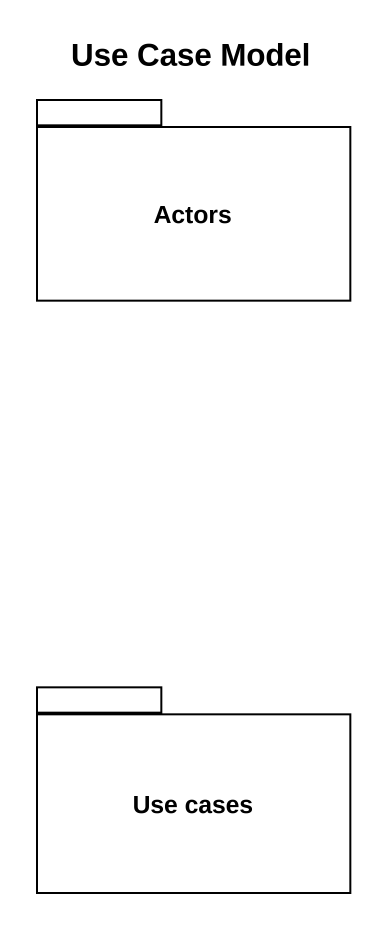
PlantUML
@startuml
title Use Case Model
package Actors {
}
package "Use cases" as Use_cases {
}
@enduml
